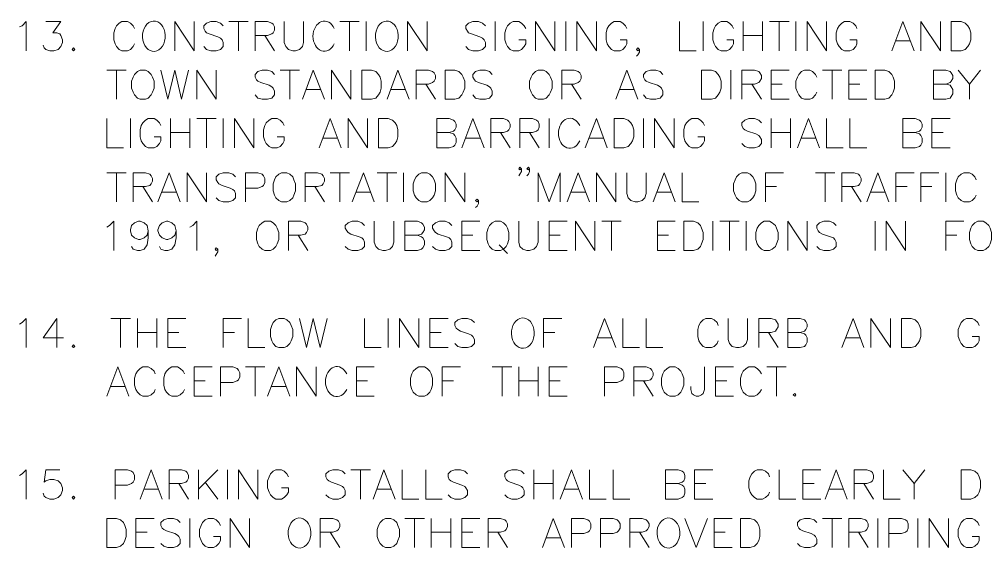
# Model space of a CAD drawing. Header units: millimetres. Extents: x -419 to 20046, y -14642 to 2638.
# Drawn here: x 27.998 to 30.655, y 8.804 to 10.26 of the extents above; entities that cross this region are included whole.
import ezdxf

# ---------------------------------------------------------------- set-up
doc = ezdxf.new("R2010")
doc.units = ezdxf.units.MM
doc.layers.add('PDF11_----TX03', color=7, linetype='Continuous')

msp = doc.modelspace()

# ---------------------------------------------------------------- linework, layer by layer
at = {"layer": 'PDF11_----TX03', "lineweight": 20}
for points in [[(27.9981, 10.2392), (28.0056, 10.2425), (28.0172, 10.2542), (28.0172, 10.1741)], [(28.0706, 10.2542), (28.1122, 10.2542), (28.0897, 10.2233), (28.1014, 10.2233), (28.1089, 10.22), (28.1122, 10.2158), (28.1164, 10.2041), (28.1164, 10.1966), (28.1122, 10.1858), (28.1047, 10.1775), (28.0931, 10.1741), (28.0822, 10.1741), (28.0706, 10.1775), (28.0664, 10.1816), (28.0631, 10.1891)], [(28.3148, 10.235), (28.3106, 10.2425), (28.3031, 10.25), (28.2956, 10.2542), (28.2798, 10.2542), (28.2723, 10.25), (28.2648, 10.2425), (28.2614, 10.235), (28.2573, 10.2233), (28.2573, 10.2041), (28.2614, 10.1933), (28.2648, 10.1858), (28.2723, 10.1775), (28.2798, 10.1741), (28.2956, 10.1741), (28.3031, 10.1775), (28.3106, 10.1858), (28.3148, 10.1933)], [(28.4248, 10.1741), (28.4248, 10.2542), (28.4781, 10.1741), (28.4781, 10.2542)], [(28.5581, 10.2425), (28.5506, 10.25), (28.5389, 10.2542), (28.5239, 10.2542), (28.5123, 10.25), (28.5048, 10.2425), (28.5048, 10.235), (28.5089, 10.2275), (28.5123, 10.2233), (28.5198, 10.22), (28.5431, 10.2125), (28.5506, 10.2083), (28.5548, 10.2041), (28.5581, 10.1966), (28.5581, 10.1858), (28.5506, 10.1775), (28.5389, 10.1741), (28.5239, 10.1741), (28.5123, 10.1775), (28.5048, 10.1858)], [(28.5731, 10.2542), (28.6265, 10.2542)], [(28.5998, 10.2542), (28.5998, 10.1741)], [(28.6456, 10.1741), (28.6456, 10.2542), (28.6798, 10.2542), (28.6915, 10.25), (28.6956, 10.2467), (28.699, 10.2392), (28.699, 10.2308), (28.6956, 10.2233), (28.6915, 10.22), (28.6798, 10.2158), (28.6456, 10.2158)], [(28.7256, 10.2542), (28.7256, 10.1966), (28.7298, 10.1858), (28.7373, 10.1775), (28.749, 10.1741), (28.7565, 10.1741), (28.7681, 10.1775), (28.7756, 10.1858), (28.779, 10.1966), (28.779, 10.2542)], [(28.8781, 10.2542), (28.9315, 10.2542)], [(28.9048, 10.2542), (28.9048, 10.1741)], [(28.9506, 10.2542), (28.9506, 10.1741)], [(29.0648, 10.1741), (29.0648, 10.2542), (29.1182, 10.1741), (29.1182, 10.2542)], [(29.2782, 10.2425), (29.2707, 10.25), (29.259, 10.2542), (29.244, 10.2542), (29.2323, 10.25), (29.2248, 10.2425), (29.2248, 10.235), (29.229, 10.2275), (29.2323, 10.2233), (29.2398, 10.22), (29.2632, 10.2125), (29.2707, 10.2083), (29.2748, 10.2041), (29.2782, 10.1966), (29.2782, 10.1858), (29.2707, 10.1775), (29.259, 10.1741), (29.244, 10.1741), (29.2323, 10.1775), (29.2248, 10.1858)], [(29.3048, 10.2542), (29.3048, 10.1741)], [(29.389, 10.235), (29.3849, 10.2425), (29.3774, 10.25), (29.3698, 10.2542), (29.3548, 10.2542), (29.3465, 10.25), (29.339, 10.2425), (29.3357, 10.235), (29.3315, 10.2233), (29.3315, 10.2041), (29.3357, 10.1933), (29.339, 10.1858), (29.3465, 10.1775), (29.3548, 10.1741), (29.3698, 10.1741), (29.3774, 10.1775), (29.3849, 10.1858), (29.389, 10.1933), (29.389, 10.2041), (29.3698, 10.2041)], [(29.4157, 10.1741), (29.4157, 10.2542), (29.469, 10.1741), (29.469, 10.2542)], [(29.499, 10.2542), (29.499, 10.1741)], [(29.5299, 10.1741), (29.5299, 10.2542), (29.5832, 10.1741), (29.5832, 10.2542)], [(29.6665, 10.235), (29.6632, 10.2425), (29.6557, 10.25), (29.6482, 10.2542), (29.6324, 10.2542), (29.6249, 10.25), (29.6174, 10.2425), (29.6132, 10.235), (29.6099, 10.2233), (29.6099, 10.2041), (29.6132, 10.1933), (29.6174, 10.1858), (29.6249, 10.1775), (29.6324, 10.1741), (29.6482, 10.1741), (29.6557, 10.1775), (29.6632, 10.1858), (29.6665, 10.1933), (29.6665, 10.2041), (29.6482, 10.2041)], [(29.8116, 10.2542), (29.8116, 10.1741), (29.8574, 10.1741)], [(29.8766, 10.2542), (29.8766, 10.1741)], [(29.9599, 10.235), (29.9566, 10.2425), (29.9491, 10.25), (29.9416, 10.2542), (29.9257, 10.2542), (29.9182, 10.25), (29.9107, 10.2425), (29.9066, 10.235), (29.9032, 10.2233), (29.9032, 10.2041), (29.9066, 10.1933), (29.9107, 10.1858), (29.9182, 10.1775), (29.9257, 10.1741), (29.9416, 10.1741), (29.9491, 10.1775), (29.9566, 10.1858), (29.9599, 10.1933), (29.9599, 10.2041), (29.9416, 10.2041)], [(29.9866, 10.2542), (29.9866, 10.1741)], [(30.0399, 10.2542), (30.0399, 10.1741)], [(30.0591, 10.2542), (30.1124, 10.2542)], [(30.0857, 10.2542), (30.0857, 10.1741)], [(30.1316, 10.2542), (30.1316, 10.1741)], [(30.1624, 10.1741), (30.1624, 10.2542), (30.2158, 10.1741), (30.2158, 10.2542)], [(30.2991, 10.235), (30.2958, 10.2425), (30.2883, 10.25), (30.2799, 10.2542), (30.2649, 10.2542), (30.2574, 10.25), (30.2499, 10.2425), (30.2458, 10.235), (30.2424, 10.2233), (30.2424, 10.2041), (30.2458, 10.1933), (30.2499, 10.1858), (30.2574, 10.1775), (30.2649, 10.1741), (30.2799, 10.1741), (30.2883, 10.1775), (30.2958, 10.1858), (30.2991, 10.1933), (30.2991, 10.2041), (30.2799, 10.2041)], [(30.3949, 10.1741), (30.4249, 10.2542), (30.4558, 10.1741)], [(30.4749, 10.1741), (30.4749, 10.2542), (30.5283, 10.1741), (30.5283, 10.2542)], [(28.6723, 10.2158), (28.699, 10.1741)], [(29.9866, 10.2158), (30.0399, 10.2158)], [(29.7015, 10.1775), (29.6974, 10.1741), (29.6932, 10.1775), (29.6974, 10.1816), (29.7015, 10.1775), (29.7015, 10.17), (29.6974, 10.1625), (29.6932, 10.1591)], [(30.4058, 10.2008), (30.4441, 10.2008)], [(28.2381, 10.1208), (28.2914, 10.1208)], [(28.2648, 10.1208), (28.2648, 10.0408)], [(28.3864, 10.1208), (28.4056, 10.0408), (28.4248, 10.1208), (28.4439, 10.0408), (28.4631, 10.1208)], [(28.4856, 10.0408), (28.4856, 10.1208), (28.5389, 10.0408), (28.5389, 10.1208)], [(28.699, 10.1091), (28.6915, 10.1166), (28.6798, 10.1208), (28.6648, 10.1208), (28.6531, 10.1166), (28.6456, 10.1091), (28.6456, 10.1016), (28.6498, 10.0941), (28.6531, 10.09), (28.6615, 10.0866), (28.684, 10.0791), (28.6915, 10.075), (28.6956, 10.0708), (28.699, 10.0633), (28.699, 10.0525), (28.6915, 10.0441), (28.6798, 10.0408), (28.6648, 10.0408), (28.6531, 10.0441), (28.6456, 10.0525)], [(28.7148, 10.1208), (28.7681, 10.1208)], [(28.7415, 10.1208), (28.7415, 10.0408)], [(28.7756, 10.0408), (28.8056, 10.1208), (28.8365, 10.0408)], [(28.8556, 10.0408), (28.8556, 10.1208), (28.909, 10.0408), (28.909, 10.1208)], [(29.0082, 10.0408), (29.0382, 10.1208), (29.069, 10.0408)], [(29.0882, 10.0408), (29.0882, 10.1208), (29.1223, 10.1208), (29.1332, 10.1166), (29.1373, 10.1133), (29.1415, 10.1058), (29.1415, 10.0975), (29.1373, 10.09), (29.1332, 10.0866), (29.1223, 10.0825), (29.0882, 10.0825)], [(29.2973, 10.1091), (29.2898, 10.1166), (29.2782, 10.1208), (29.2632, 10.1208), (29.2515, 10.1166), (29.244, 10.1091), (29.244, 10.1016), (29.2482, 10.0941), (29.2515, 10.09), (29.259, 10.0866), (29.2823, 10.0791), (29.2898, 10.075), (29.2932, 10.0708), (29.2973, 10.0633), (29.2973, 10.0525), (29.2898, 10.0441), (29.2782, 10.0408), (29.2632, 10.0408), (29.2515, 10.0441), (29.244, 10.0525)], [(29.4882, 10.0408), (29.4882, 10.1208), (29.5224, 10.1208), (29.5332, 10.1166), (29.5374, 10.1133), (29.5415, 10.1058), (29.5415, 10.0975), (29.5374, 10.09), (29.5332, 10.0866), (29.5224, 10.0825), (29.4882, 10.0825)], [(29.6365, 10.0408), (29.6665, 10.1208), (29.6974, 10.0408)], [(29.7657, 10.1091), (29.7582, 10.1166), (29.7465, 10.1208), (29.7315, 10.1208), (29.7199, 10.1166), (29.7124, 10.1091), (29.7124, 10.1016), (29.7165, 10.0941), (29.7199, 10.09), (29.7282, 10.0866), (29.7507, 10.0791), (29.7582, 10.075), (29.7624, 10.0708), (29.7657, 10.0633), (29.7657, 10.0525), (29.7582, 10.0441), (29.7465, 10.0408), (29.7315, 10.0408), (29.7199, 10.0441), (29.7124, 10.0525)], [(29.9524, 10.1208), (29.9524, 10.0408)], [(29.9832, 10.0408), (29.9832, 10.1208), (30.0174, 10.1208), (30.0291, 10.1166), (30.0324, 10.1133), (30.0366, 10.1058), (30.0366, 10.0975), (30.0324, 10.09), (30.0291, 10.0866), (30.0174, 10.0825), (29.9832, 10.0825)], [(30.1124, 10.0408), (30.0632, 10.0408), (30.0632, 10.1208), (30.1124, 10.1208)], [(30.1891, 10.1016), (30.1849, 10.1091), (30.1774, 10.1166), (30.1699, 10.1208), (30.1549, 10.1208), (30.1466, 10.1166), (30.1391, 10.1091), (30.1357, 10.1016), (30.1316, 10.09), (30.1316, 10.0708), (30.1357, 10.06), (30.1391, 10.0525), (30.1466, 10.0441), (30.1549, 10.0408), (30.1699, 10.0408), (30.1774, 10.0441), (30.1849, 10.0525), (30.1891, 10.06)], [(30.2041, 10.1208), (30.2574, 10.1208)], [(30.2308, 10.1208), (30.2308, 10.0408)], [(30.3258, 10.0408), (30.2766, 10.0408), (30.2766, 10.1208), (30.3258, 10.1208)], [(30.5433, 10.0825), (30.5549, 10.0791), (30.5583, 10.075), (30.5624, 10.0675), (30.5624, 10.0558), (30.5583, 10.0483), (30.5549, 10.0441), (30.5433, 10.0408), (30.5091, 10.0408), (30.5091, 10.1208), (30.5433, 10.1208), (30.5549, 10.1166), (30.5583, 10.1133), (30.5624, 10.1058), (30.5624, 10.0975), (30.5583, 10.09), (30.5549, 10.0866), (30.5433, 10.0825), (30.5091, 10.0825)], [(30.5774, 10.1208), (30.6083, 10.0825), (30.6083, 10.0408)], [(30.6383, 10.1208), (30.6083, 10.0825)], [(29.1148, 10.0825), (29.1415, 10.0408)], [(29.5149, 10.0825), (29.5415, 10.0408)], [(30.0099, 10.0825), (30.0366, 10.0408)], [(30.0632, 10.0825), (30.0932, 10.0825)], [(30.2766, 10.0825), (30.3066, 10.0825)], [(28.7865, 10.0675), (28.8248, 10.0675)], [(29.019, 10.0675), (29.0573, 10.0675)], [(29.6482, 10.0675), (29.6857, 10.0675)], [(28.2381, 9.9875), (28.2381, 9.9075), (28.2839, 9.9075)], [(28.3031, 9.9875), (28.3031, 9.9075)], [(28.3864, 9.9683), (28.3831, 9.9758), (28.3756, 9.9833), (28.3681, 9.9875), (28.3523, 9.9875), (28.3448, 9.9833), (28.3373, 9.9758), (28.3331, 9.9683), (28.3298, 9.9566), (28.3298, 9.9375), (28.3331, 9.9266), (28.3373, 9.9191), (28.3448, 9.9108), (28.3523, 9.9075), (28.3681, 9.9075), (28.3756, 9.9108), (28.3831, 9.9191), (28.3864, 9.9266), (28.3864, 9.9375), (28.3681, 9.9375)], [(28.4131, 9.9875), (28.4131, 9.9075)], [(28.4664, 9.9875), (28.4664, 9.9075)], [(28.4856, 9.9875), (28.5389, 9.9875)], [(28.5123, 9.9875), (28.5123, 9.9075)], [(28.5581, 9.9875), (28.5581, 9.9075)], [(28.589, 9.9075), (28.589, 9.9875), (28.6423, 9.9075), (28.6423, 9.9875)], [(28.7256, 9.9683), (28.7223, 9.9758), (28.7148, 9.9833), (28.7065, 9.9875), (28.6915, 9.9875), (28.684, 9.9833), (28.6765, 9.9758), (28.6723, 9.9683), (28.669, 9.9566), (28.669, 9.9375), (28.6723, 9.9266), (28.6765, 9.9191), (28.684, 9.9108), (28.6915, 9.9075), (28.7065, 9.9075), (28.7148, 9.9108), (28.7223, 9.9191), (28.7256, 9.9266), (28.7256, 9.9375), (28.7065, 9.9375)], [(28.8215, 9.9075), (28.8515, 9.9875), (28.8823, 9.9075)], [(28.9015, 9.9075), (28.9015, 9.9875), (28.9548, 9.9075), (28.9548, 9.9875)], [(29.179, 9.9491), (29.1907, 9.9458), (29.1948, 9.9416), (29.1982, 9.9341), (29.1982, 9.9225), (29.1948, 9.915), (29.1907, 9.9108), (29.179, 9.9075), (29.1448, 9.9075), (29.1448, 9.9875), (29.179, 9.9875), (29.1907, 9.9833), (29.1948, 9.98), (29.1982, 9.9725), (29.1982, 9.9641), (29.1948, 9.9566), (29.1907, 9.9533), (29.179, 9.9491), (29.1448, 9.9491)], [(29.2132, 9.9075), (29.244, 9.9875), (29.2748, 9.9075)], [(29.2932, 9.9075), (29.2932, 9.9875), (29.3282, 9.9875), (29.339, 9.9833), (29.3432, 9.98), (29.3465, 9.9725), (29.3465, 9.9641), (29.3432, 9.9566), (29.339, 9.9533), (29.3282, 9.9491), (29.2932, 9.9491)], [(29.3732, 9.9075), (29.3732, 9.9875), (29.4082, 9.9875), (29.419, 9.9833), (29.4232, 9.98), (29.4265, 9.9725), (29.4265, 9.9641), (29.4232, 9.9566), (29.419, 9.9533), (29.4082, 9.9491), (29.3732, 9.9491)], [(29.4532, 9.9875), (29.4532, 9.9075)], [(29.5524, 9.9075), (29.5832, 9.9875), (29.6132, 9.9075)], [(29.7124, 9.9875), (29.7124, 9.9075)], [(29.7432, 9.9075), (29.7432, 9.9875), (29.7966, 9.9075), (29.7966, 9.9875)], [(29.8799, 9.9683), (29.8766, 9.9758), (29.8691, 9.9833), (29.8616, 9.9875), (29.8457, 9.9875), (29.8382, 9.9833), (29.8307, 9.9758), (29.8266, 9.9683), (29.8232, 9.9566), (29.8232, 9.9375), (29.8266, 9.9266), (29.8307, 9.9191), (29.8382, 9.9108), (29.8457, 9.9075), (29.8616, 9.9075), (29.8691, 9.9108), (29.8766, 9.9191), (29.8799, 9.9266), (29.8799, 9.9375), (29.8616, 9.9375)], [(30.0366, 9.9758), (30.0291, 9.9833), (30.0174, 9.9875), (30.0024, 9.9875), (29.9907, 9.9833), (29.9832, 9.9758), (29.9832, 9.9683), (29.9866, 9.9608), (29.9907, 9.9566), (29.9982, 9.9533), (30.0216, 9.9458), (30.0291, 9.9416), (30.0324, 9.9375), (30.0366, 9.93), (30.0366, 9.9191), (30.0291, 9.9108), (30.0174, 9.9075), (30.0024, 9.9075), (29.9907, 9.9108), (29.9832, 9.9191)], [(30.0632, 9.9875), (30.0632, 9.9075)], [(30.1166, 9.9875), (30.1166, 9.9075)], [(30.1357, 9.9075), (30.1657, 9.9875), (30.1966, 9.9075)], [(30.2158, 9.9875), (30.2158, 9.9075), (30.2616, 9.9075)], [(30.2799, 9.9875), (30.2799, 9.9075), (30.3258, 9.9075)], [(30.4591, 9.9491), (30.4708, 9.9458), (30.4749, 9.9416), (30.4783, 9.9341), (30.4783, 9.9225), (30.4749, 9.915), (30.4708, 9.9108), (30.4591, 9.9075), (30.4249, 9.9075), (30.4249, 9.9875), (30.4591, 9.9875), (30.4708, 9.9833), (30.4749, 9.98), (30.4783, 9.9725), (30.4783, 9.9641), (30.4749, 9.9566), (30.4708, 9.9533), (30.4591, 9.9491), (30.4249, 9.9491)], [(30.5549, 9.9075), (30.5049, 9.9075), (30.5049, 9.9875), (30.5549, 9.9875)], [(28.4131, 9.9491), (28.4664, 9.9491)], [(29.3198, 9.9491), (29.3465, 9.9075)], [(29.3999, 9.9491), (29.4265, 9.9075)], [(30.0632, 9.9491), (30.1166, 9.9491)], [(30.5049, 9.9491), (30.5358, 9.9491)], [(28.8323, 9.9341), (28.8706, 9.9341)], [(29.2248, 9.9341), (29.2632, 9.9341)], [(29.564, 9.9341), (29.6024, 9.9341)], [(30.1466, 9.9341), (30.1849, 9.9341)], [(28.2381, 9.8391), (28.2914, 9.8391)], [(28.2648, 9.8391), (28.2648, 9.7591)], [(28.3106, 9.7591), (28.3106, 9.8391), (28.3448, 9.8391), (28.3564, 9.835), (28.3598, 9.8308), (28.3639, 9.8233), (28.3639, 9.8158), (28.3598, 9.8083), (28.3564, 9.8041), (28.3448, 9.8008), (28.3106, 9.8008)], [(28.3789, 9.7591), (28.4098, 9.8391), (28.4398, 9.7591)], [(28.4589, 9.7591), (28.4589, 9.8391), (28.5123, 9.7591), (28.5123, 9.8391)], [(28.5923, 9.8275), (28.5848, 9.835), (28.5731, 9.8391), (28.5581, 9.8391), (28.5465, 9.835), (28.5389, 9.8275), (28.5389, 9.82), (28.5431, 9.8125), (28.5465, 9.8083), (28.5548, 9.8041), (28.5773, 9.7966), (28.5848, 9.7933), (28.589, 9.7891), (28.5923, 9.7816), (28.5923, 9.7699), (28.5848, 9.7624), (28.5731, 9.7591), (28.5581, 9.7591), (28.5465, 9.7624), (28.5389, 9.7699)], [(28.619, 9.7591), (28.619, 9.8391), (28.6531, 9.8391), (28.6648, 9.835), (28.669, 9.8308), (28.6723, 9.8233), (28.6723, 9.8125), (28.669, 9.8041), (28.6648, 9.8008), (28.6531, 9.7966), (28.619, 9.7966)], [(28.7831, 9.7591), (28.7831, 9.8391), (28.8173, 9.8391), (28.829, 9.835), (28.8323, 9.8308), (28.8365, 9.8233), (28.8365, 9.8158), (28.8323, 9.8083), (28.829, 9.8041), (28.8173, 9.8008), (28.7831, 9.8008)], [(28.8515, 9.8391), (28.9048, 9.8391)], [(28.8781, 9.8391), (28.8781, 9.7591)], [(28.9123, 9.7591), (28.9431, 9.8391), (28.9732, 9.7591)], [(28.9815, 9.8391), (29.0348, 9.8391)], [(29.0082, 9.8391), (29.0082, 9.7591)], [(29.0532, 9.8391), (29.0532, 9.7591)], [(29.1682, 9.7591), (29.1682, 9.8391), (29.2215, 9.7591), (29.2215, 9.8391)], [(29.3774, 9.85), (29.3732, 9.8466), (29.3698, 9.85), (29.3732, 9.8541), (29.3774, 9.85), (29.3774, 9.8425), (29.3732, 9.835), (29.3698, 9.8308)], [(29.3999, 9.85), (29.3965, 9.8466), (29.3924, 9.85), (29.3965, 9.8541), (29.3999, 9.85), (29.3999, 9.8425), (29.3965, 9.835), (29.3924, 9.8308)], [(29.4232, 9.7591), (29.4232, 9.8391), (29.4532, 9.7591), (29.484, 9.8391), (29.484, 9.7591)], [(29.5032, 9.7591), (29.5332, 9.8391), (29.564, 9.7591)], [(29.5832, 9.7591), (29.5832, 9.8391), (29.6365, 9.7591), (29.6365, 9.8391)], [(29.6665, 9.8391), (29.6665, 9.7816), (29.6707, 9.7699), (29.6782, 9.7624), (29.6899, 9.7591), (29.6974, 9.7591), (29.709, 9.7624), (29.7165, 9.7699), (29.7199, 9.7816), (29.7199, 9.8391)], [(29.739, 9.7591), (29.7699, 9.8391), (29.7999, 9.7591)], [(29.8191, 9.8391), (29.8191, 9.7591), (29.8649, 9.7591)], [(30.0482, 9.7591), (30.0482, 9.8391), (30.0974, 9.8391)], [(30.1849, 9.8391), (30.2383, 9.8391)], [(30.2116, 9.8391), (30.2116, 9.7591)], [(30.2574, 9.7591), (30.2574, 9.8391), (30.2916, 9.8391), (30.3033, 9.835), (30.3066, 9.8308), (30.3108, 9.8233), (30.3108, 9.8158), (30.3066, 9.8083), (30.3033, 9.8041), (30.2916, 9.8008), (30.2574, 9.8008)], [(30.3258, 9.7591), (30.3566, 9.8391), (30.3866, 9.7591)], [(30.4058, 9.7591), (30.4058, 9.8391), (30.4558, 9.8391)], [(30.4749, 9.7591), (30.4749, 9.8391), (30.5241, 9.8391)], [(30.5433, 9.8391), (30.5433, 9.7591)], [(30.6266, 9.82), (30.6233, 9.8275), (30.6158, 9.835), (30.6083, 9.8391), (30.5924, 9.8391), (30.5849, 9.835), (30.5774, 9.8275), (30.5733, 9.82), (30.5699, 9.8083), (30.5699, 9.7891), (30.5733, 9.7774), (30.5774, 9.7699), (30.5849, 9.7624), (30.5924, 9.7591), (30.6083, 9.7591), (30.6158, 9.7624), (30.6233, 9.7699), (30.6266, 9.7774)], [(28.3373, 9.8008), (28.3639, 9.7591)], [(28.3906, 9.7858), (28.4289, 9.7858)], [(28.8098, 9.8008), (28.8365, 9.7591)], [(28.924, 9.7858), (28.9623, 9.7858)], [(29.5149, 9.7858), (29.5524, 9.7858)], [(29.7507, 9.7858), (29.789, 9.7858)], [(30.0482, 9.8008), (30.0782, 9.8008)], [(30.2841, 9.8008), (30.3108, 9.7591)], [(30.3374, 9.7858), (30.3758, 9.7858)], [(30.4058, 9.8008), (30.4366, 9.8008)], [(30.4749, 9.8008), (30.5049, 9.8008)], [(29.259, 9.7624), (29.2557, 9.7591), (29.2515, 9.7624), (29.2557, 9.7666), (29.259, 9.7624), (29.259, 9.7549), (29.2557, 9.7474), (29.2515, 9.7433)], [(28.2381, 9.6899), (28.2456, 9.6941), (28.2573, 9.7058), (28.2573, 9.6258)], [(28.3523, 9.6791), (28.3489, 9.6674), (28.3414, 9.6599), (28.3298, 9.6558), (28.3256, 9.6558), (28.3148, 9.6599), (28.3064, 9.6674), (28.3031, 9.6791), (28.3031, 9.6824), (28.3064, 9.6941), (28.3148, 9.7016), (28.3256, 9.7058), (28.3298, 9.7058), (28.3414, 9.7016), (28.3489, 9.6941), (28.3523, 9.6791), (28.3523, 9.6599), (28.3489, 9.6408), (28.3414, 9.6291), (28.3298, 9.6258), (28.3223, 9.6258), (28.3106, 9.6291), (28.3064, 9.6366)], [(28.4289, 9.6791), (28.4248, 9.6674), (28.4173, 9.6599), (28.4056, 9.6558), (28.4023, 9.6558), (28.3906, 9.6599), (28.3831, 9.6674), (28.3789, 9.6791), (28.3789, 9.6824), (28.3831, 9.6941), (28.3906, 9.7016), (28.4023, 9.7058), (28.4056, 9.7058), (28.4173, 9.7016), (28.4248, 9.6941), (28.4289, 9.6791), (28.4289, 9.6599), (28.4248, 9.6408), (28.4173, 9.6291), (28.4056, 9.6258), (28.3981, 9.6258), (28.3864, 9.6291), (28.3831, 9.6366)], [(28.4664, 9.6899), (28.4748, 9.6941), (28.4856, 9.7058), (28.4856, 9.6258)], [(28.7373, 9.6258), (28.7373, 9.7058), (28.7715, 9.7058), (28.7831, 9.7016), (28.7865, 9.6974), (28.7906, 9.6899), (28.7906, 9.6824), (28.7865, 9.6749), (28.7831, 9.6708), (28.7715, 9.6674), (28.7373, 9.6674)], [(28.9465, 9.6941), (28.939, 9.7016), (28.9281, 9.7058), (28.9123, 9.7058), (28.9015, 9.7016), (28.8931, 9.6941), (28.8931, 9.6866), (28.8973, 9.6791), (28.9015, 9.6749), (28.909, 9.6708), (28.9315, 9.6633), (28.939, 9.6599), (28.9431, 9.6558), (28.9465, 9.6483), (28.9465, 9.6366), (28.939, 9.6291), (28.9281, 9.6258), (28.9123, 9.6258), (28.9015, 9.6291), (28.8931, 9.6366)], [(28.9732, 9.7058), (28.9732, 9.6483), (28.9773, 9.6366), (28.9848, 9.6291), (28.9965, 9.6258), (29.004, 9.6258), (29.0157, 9.6291), (29.0232, 9.6366), (29.0265, 9.6483), (29.0265, 9.7058)], [(29.0915, 9.6674), (29.1032, 9.6633), (29.1065, 9.6599), (29.1107, 9.6524), (29.1107, 9.6408), (29.1065, 9.6333), (29.1032, 9.6291), (29.0915, 9.6258), (29.0573, 9.6258), (29.0573, 9.7058), (29.0915, 9.7058), (29.1032, 9.7016), (29.1065, 9.6974), (29.1107, 9.6899), (29.1107, 9.6824), (29.1065, 9.6749), (29.1032, 9.6708), (29.0915, 9.6674), (29.0573, 9.6674)], [(29.1865, 9.6941), (29.179, 9.7016), (29.1682, 9.7058), (29.1523, 9.7058), (29.1415, 9.7016), (29.1332, 9.6941), (29.1332, 9.6866), (29.1373, 9.6791), (29.1415, 9.6749), (29.149, 9.6708), (29.1715, 9.6633), (29.179, 9.6599), (29.1832, 9.6558), (29.1865, 9.6483), (29.1865, 9.6366), (29.179, 9.6291), (29.1682, 9.6258), (29.1523, 9.6258), (29.1415, 9.6291), (29.1332, 9.6366)], [(29.2632, 9.6258), (29.2132, 9.6258), (29.2132, 9.7058), (29.2632, 9.7058)], [(29.3698, 9.7058), (29.3698, 9.6483), (29.3732, 9.6366), (29.3815, 9.6291), (29.3924, 9.6258), (29.3999, 9.6258), (29.4115, 9.6291), (29.419, 9.6366), (29.4232, 9.6483), (29.4232, 9.7058)], [(29.5032, 9.6258), (29.4532, 9.6258), (29.4532, 9.7058), (29.5032, 9.7058)], [(29.5257, 9.6258), (29.5257, 9.7058), (29.579, 9.6258), (29.579, 9.7058)], [(29.5982, 9.7058), (29.6515, 9.7058)], [(29.6249, 9.7058), (29.6249, 9.6258)], [(29.7999, 9.6258), (29.7507, 9.6258), (29.7507, 9.7058), (29.7999, 9.7058)], [(29.9032, 9.7058), (29.9032, 9.6258)], [(29.9224, 9.7058), (29.9757, 9.7058)], [(29.9491, 9.7058), (29.9491, 9.6258)], [(29.9949, 9.7058), (29.9949, 9.6258)], [(30.1091, 9.6258), (30.1091, 9.7058), (30.1624, 9.6258), (30.1624, 9.7058)], [(30.2424, 9.6941), (30.2349, 9.7016), (30.2233, 9.7058), (30.2082, 9.7058), (30.1966, 9.7016), (30.1891, 9.6941), (30.1891, 9.6866), (30.1924, 9.6791), (30.1966, 9.6749), (30.2041, 9.6708), (30.2266, 9.6633), (30.2349, 9.6599), (30.2383, 9.6558), (30.2424, 9.6483), (30.2424, 9.6366), (30.2349, 9.6291), (30.2233, 9.6258), (30.2082, 9.6258), (30.1966, 9.6291), (30.1891, 9.6366)], [(30.3491, 9.7058), (30.3491, 9.6258)], [(30.3791, 9.6258), (30.3791, 9.7058), (30.4324, 9.6258), (30.4324, 9.7058)], [(30.5433, 9.6258), (30.5433, 9.7058), (30.5924, 9.7058)], [(28.764, 9.6674), (28.7906, 9.6258)], [(29.2132, 9.6674), (29.244, 9.6674)], [(29.4532, 9.6674), (29.484, 9.6674)], [(29.7507, 9.6674), (29.7815, 9.6674)], [(30.5433, 9.6674), (30.5733, 9.6674)], [(28.5431, 9.6291), (28.5389, 9.6258), (28.5356, 9.6291), (28.5389, 9.6333), (28.5431, 9.6291), (28.5431, 9.6216), (28.5389, 9.6141), (28.5356, 9.6099)], [(29.3165, 9.6408), (29.339, 9.6174)], [(27.9981, 9.4233), (28.0056, 9.4274), (28.0172, 9.4391), (28.0172, 9.3591)], [(28.1014, 9.3591), (28.1014, 9.4391), (28.0631, 9.3858), (28.1197, 9.3858)], [(28.2498, 9.4391), (28.3031, 9.4391)], [(28.2764, 9.4391), (28.2764, 9.3591)], [(28.3223, 9.4391), (28.3223, 9.3591)], [(28.3756, 9.4391), (28.3756, 9.3591)], [(28.4556, 9.3591), (28.4056, 9.3591), (28.4056, 9.4391), (28.4556, 9.4391)], [(28.5581, 9.3591), (28.5581, 9.4391), (28.6081, 9.4391)], [(28.6265, 9.4391), (28.6265, 9.3591), (28.6723, 9.3591)], [(28.7681, 9.4391), (28.7865, 9.3591), (28.8056, 9.4391), (28.8248, 9.3591), (28.844, 9.4391)], [(28.9465, 9.4391), (28.9465, 9.3591), (28.9923, 9.3591)], [(29.0115, 9.4391), (29.0115, 9.3591)], [(29.0423, 9.3591), (29.0423, 9.4391), (29.0957, 9.3591), (29.0957, 9.4391)], [(29.1757, 9.3591), (29.1257, 9.3591), (29.1257, 9.4391), (29.1757, 9.4391)], [(29.2482, 9.4274), (29.2398, 9.4349), (29.229, 9.4391), (29.2132, 9.4391), (29.2023, 9.4349), (29.1948, 9.4274), (29.1948, 9.4199), (29.1982, 9.4124), (29.2023, 9.4083), (29.2098, 9.4041), (29.2323, 9.3966), (29.2398, 9.3933), (29.244, 9.3891), (29.2482, 9.3816), (29.2482, 9.3699), (29.2398, 9.3624), (29.229, 9.3591), (29.2132, 9.3591), (29.2023, 9.3624), (29.1948, 9.3699)], [(29.4382, 9.3591), (29.4382, 9.4391), (29.4882, 9.4391)], [(29.5757, 9.3591), (29.6057, 9.4391), (29.6365, 9.3591)], [(29.6557, 9.4391), (29.6557, 9.3591), (29.7015, 9.3591)], [(29.7199, 9.4391), (29.7199, 9.3591), (29.7657, 9.3591)], [(29.9182, 9.4199), (29.9149, 9.4274), (29.9066, 9.4349), (29.8991, 9.4391), (29.8841, 9.4391), (29.8766, 9.4349), (29.8691, 9.4274), (29.8649, 9.4199), (29.8616, 9.4083), (29.8616, 9.3891), (29.8649, 9.3774), (29.8691, 9.3699), (29.8766, 9.3624), (29.8841, 9.3591), (29.8991, 9.3591), (29.9066, 9.3624), (29.9149, 9.3699), (29.9182, 9.3774)], [(29.9449, 9.4391), (29.9449, 9.3816), (29.9491, 9.3699), (29.9566, 9.3624), (29.9682, 9.3591), (29.9757, 9.3591), (29.9866, 9.3624), (29.9949, 9.3699), (29.9982, 9.3816), (29.9982, 9.4391)], [(30.0291, 9.3591), (30.0291, 9.4391), (30.0632, 9.4391), (30.0749, 9.4349), (30.0782, 9.4308), (30.0824, 9.4233), (30.0824, 9.4158), (30.0782, 9.4083), (30.0749, 9.4041), (30.0632, 9.4008), (30.0291, 9.4008)], [(30.1432, 9.4008), (30.1549, 9.3966), (30.1582, 9.3933), (30.1624, 9.3858), (30.1624, 9.3741), (30.1582, 9.3666), (30.1549, 9.3624), (30.1432, 9.3591), (30.1091, 9.3591), (30.1091, 9.4391), (30.1432, 9.4391), (30.1549, 9.4349), (30.1582, 9.4308), (30.1624, 9.4233), (30.1624, 9.4158), (30.1582, 9.4083), (30.1549, 9.4041), (30.1432, 9.4008), (30.1091, 9.4008)], [(30.2574, 9.3591), (30.2883, 9.4391), (30.3183, 9.3591)], [(30.3374, 9.3591), (30.3374, 9.4391), (30.3908, 9.3591), (30.3908, 9.4391)], [(30.635, 9.4199), (30.6308, 9.4274), (30.6233, 9.4349), (30.6158, 9.4391), (30.5999, 9.4391), (30.5924, 9.4349), (30.5849, 9.4274), (30.5816, 9.4199), (30.5774, 9.4083), (30.5774, 9.3891), (30.5816, 9.3774), (30.5849, 9.3699), (30.5924, 9.3624), (30.5999, 9.3591), (30.6158, 9.3591), (30.6233, 9.3624), (30.6308, 9.3699), (30.635, 9.3774), (30.635, 9.3891), (30.6158, 9.3891)], [(28.3223, 9.4008), (28.3756, 9.4008)], [(28.4056, 9.4008), (28.4364, 9.4008)], [(28.5581, 9.4008), (28.589, 9.4008)], [(29.1257, 9.4008), (29.1565, 9.4008)], [(29.4382, 9.4008), (29.469, 9.4008)], [(29.5865, 9.3858), (29.6249, 9.3858)], [(30.0557, 9.4008), (30.0824, 9.3591)], [(30.2691, 9.3858), (30.3066, 9.3858)], [(28.2381, 9.2257), (28.2689, 9.3057), (28.2989, 9.2257)], [(28.3714, 9.2866), (28.3681, 9.2941), (28.3598, 9.3016), (28.3523, 9.3057), (28.3373, 9.3057), (28.3298, 9.3016), (28.3223, 9.2941), (28.3181, 9.2866), (28.3148, 9.2749), (28.3148, 9.2557), (28.3181, 9.2441), (28.3223, 9.2366), (28.3298, 9.2291), (28.3373, 9.2257), (28.3523, 9.2257), (28.3598, 9.2291), (28.3681, 9.2366), (28.3714, 9.2441)], [(28.4514, 9.2866), (28.4481, 9.2941), (28.4398, 9.3016), (28.4323, 9.3057), (28.4173, 9.3057), (28.4098, 9.3016), (28.4023, 9.2941), (28.3981, 9.2866), (28.3948, 9.2749), (28.3948, 9.2557), (28.3981, 9.2441), (28.4023, 9.2366), (28.4098, 9.2291), (28.4173, 9.2257), (28.4323, 9.2257), (28.4398, 9.2291), (28.4481, 9.2366), (28.4514, 9.2441)], [(28.5281, 9.2257), (28.4781, 9.2257), (28.4781, 9.3057), (28.5281, 9.3057)], [(28.5506, 9.2257), (28.5506, 9.3057), (28.5848, 9.3057), (28.5965, 9.3016), (28.5998, 9.2974), (28.604, 9.2899), (28.604, 9.2791), (28.5998, 9.2707), (28.5965, 9.2674), (28.5848, 9.2632), (28.5506, 9.2632)], [(28.619, 9.3057), (28.6723, 9.3057)], [(28.6456, 9.3057), (28.6456, 9.2257)], [(28.6798, 9.2257), (28.7106, 9.3057), (28.7415, 9.2257)], [(28.7598, 9.2257), (28.7598, 9.3057), (28.8131, 9.2257), (28.8131, 9.3057)], [(28.9732, 9.2257), (28.924, 9.2257), (28.924, 9.3057), (28.9732, 9.3057)], [(29.1598, 9.2257), (29.1598, 9.3057), (29.2098, 9.3057)], [(29.2973, 9.3057), (29.3507, 9.3057)], [(29.324, 9.3057), (29.324, 9.2257)], [(29.3698, 9.3057), (29.3698, 9.2257)], [(29.4232, 9.3057), (29.4232, 9.2257)], [(29.5032, 9.2257), (29.4532, 9.2257), (29.4532, 9.3057), (29.5032, 9.3057)], [(29.6057, 9.2257), (29.6057, 9.3057), (29.6399, 9.3057), (29.6515, 9.3016), (29.6557, 9.2974), (29.659, 9.2899), (29.659, 9.2791), (29.6557, 9.2707), (29.6515, 9.2674), (29.6399, 9.2632), (29.6057, 9.2632)], [(29.6857, 9.2257), (29.6857, 9.3057), (29.7199, 9.3057), (29.7315, 9.3016), (29.7357, 9.2974), (29.739, 9.2899), (29.739, 9.2824), (29.7357, 9.2749), (29.7315, 9.2707), (29.7199, 9.2674), (29.6857, 9.2674)], [(29.8799, 9.3057), (29.8799, 9.2441), (29.8766, 9.2332), (29.8724, 9.2291), (29.8649, 9.2257), (29.8574, 9.2257), (29.8499, 9.2291), (29.8457, 9.2332), (29.8424, 9.2441), (29.8424, 9.2524)], [(29.9599, 9.2257), (29.9107, 9.2257), (29.9107, 9.3057), (29.9599, 9.3057)], [(30.0366, 9.2866), (30.0324, 9.2941), (30.0249, 9.3016), (30.0174, 9.3057), (30.0024, 9.3057), (29.9949, 9.3016), (29.9866, 9.2941), (29.9832, 9.2866), (29.9791, 9.2749), (29.9791, 9.2557), (29.9832, 9.2441), (29.9866, 9.2366), (29.9949, 9.2291), (30.0024, 9.2257), (30.0174, 9.2257), (30.0249, 9.2291), (30.0324, 9.2366), (30.0366, 9.2441)], [(30.0516, 9.3057), (30.1049, 9.3057)], [(30.0782, 9.3057), (30.0782, 9.2257)], [(28.2498, 9.2524), (28.2881, 9.2524)], [(28.4781, 9.2674), (28.5089, 9.2674)], [(28.6915, 9.2524), (28.7298, 9.2524)], [(28.924, 9.2674), (28.9548, 9.2674)], [(29.1598, 9.2674), (29.1907, 9.2674)], [(29.3698, 9.2674), (29.4232, 9.2674)], [(29.4532, 9.2674), (29.484, 9.2674)], [(29.7124, 9.2674), (29.739, 9.2257)], [(29.9107, 9.2674), (29.9416, 9.2674)], [(27.9981, 9.0082), (28.0056, 9.0124), (28.0172, 9.0232), (28.0172, 8.9432)], [(28.1089, 9.0232), (28.0706, 9.0232), (28.0664, 8.9891), (28.0706, 8.9932), (28.0822, 8.9966), (28.0931, 8.9966), (28.1047, 8.9932), (28.1122, 8.9857), (28.1164, 8.9741), (28.1164, 8.9666), (28.1122, 8.9549), (28.1047, 8.9474), (28.0931, 8.9432), (28.0822, 8.9432), (28.0706, 8.9474), (28.0664, 8.9507), (28.0631, 8.9591)], [(28.2614, 8.9432), (28.2614, 9.0232), (28.2956, 9.0232), (28.3064, 9.0199), (28.3106, 9.0157), (28.3148, 9.0082), (28.3148, 8.9966), (28.3106, 8.9891), (28.3064, 8.9857), (28.2956, 8.9816), (28.2614, 8.9816)], [(28.3298, 8.9432), (28.3598, 9.0232), (28.3906, 8.9432)], [(28.4098, 8.9432), (28.4098, 9.0232), (28.4439, 9.0232), (28.4556, 9.0199), (28.4589, 9.0157), (28.4631, 9.0082), (28.4631, 9.0007), (28.4589, 8.9932), (28.4556, 8.9891), (28.4439, 8.9857), (28.4098, 8.9857)], [(28.4898, 9.0232), (28.4898, 8.9432)], [(28.5431, 9.0232), (28.4898, 8.9699)], [(28.5698, 9.0232), (28.5698, 8.9432)], [(28.5998, 8.9432), (28.5998, 9.0232), (28.6531, 8.9432), (28.6531, 9.0232)], [(28.7373, 9.0041), (28.7331, 9.0124), (28.7256, 9.0199), (28.7181, 9.0232), (28.7031, 9.0232), (28.6956, 9.0199), (28.6881, 9.0124), (28.684, 9.0041), (28.6798, 8.9932), (28.6798, 8.9741), (28.684, 8.9624), (28.6881, 8.9549), (28.6956, 8.9474), (28.7031, 8.9432), (28.7181, 8.9432), (28.7256, 8.9474), (28.7331, 8.9549), (28.7373, 8.9624), (28.7373, 8.9741), (28.7181, 8.9741)], [(28.8931, 9.0124), (28.8856, 9.0199), (28.8748, 9.0232), (28.859, 9.0232), (28.8481, 9.0199), (28.8398, 9.0124), (28.8398, 9.0041), (28.844, 8.9966), (28.8481, 8.9932), (28.8556, 8.9891), (28.8781, 8.9816), (28.8856, 8.9774), (28.8898, 8.9741), (28.8931, 8.9666), (28.8931, 8.9549), (28.8856, 8.9474), (28.8748, 8.9432), (28.859, 8.9432), (28.8481, 8.9474), (28.8398, 8.9549)], [(28.909, 9.0232), (28.9623, 9.0232)], [(28.9356, 9.0232), (28.9356, 8.9432)], [(28.9698, 8.9432), (28.9998, 9.0232), (29.0307, 8.9432)], [(29.0498, 9.0232), (29.0498, 8.9432), (29.0957, 8.9432)], [(29.1148, 9.0232), (29.1148, 8.9432), (29.1598, 8.9432)], [(29.229, 9.0124), (29.2215, 9.0199), (29.2098, 9.0232), (29.1948, 9.0232), (29.1832, 9.0199), (29.1757, 9.0124), (29.1757, 9.0041), (29.179, 8.9966), (29.1832, 8.9932), (29.1907, 8.9891), (29.2132, 8.9816), (29.2215, 8.9774), (29.2248, 8.9741), (29.229, 8.9666), (29.229, 8.9549), (29.2215, 8.9474), (29.2098, 8.9432), (29.1948, 8.9432), (29.1832, 8.9474), (29.1757, 8.9549)], [(29.3849, 9.0124), (29.3774, 9.0199), (29.3657, 9.0232), (29.3507, 9.0232), (29.339, 9.0199), (29.3315, 9.0124), (29.3315, 9.0041), (29.3357, 8.9966), (29.339, 8.9932), (29.3465, 8.9891), (29.3698, 8.9816), (29.3774, 8.9774), (29.3815, 8.9741), (29.3849, 8.9666), (29.3849, 8.9549), (29.3774, 8.9474), (29.3657, 8.9432), (29.3507, 8.9432), (29.339, 8.9474), (29.3315, 8.9549)], [(29.4115, 9.0232), (29.4115, 8.9432)], [(29.4649, 9.0232), (29.4649, 8.9432)], [(29.484, 8.9432), (29.5149, 9.0232), (29.5449, 8.9432)], [(29.564, 9.0232), (29.564, 8.9432), (29.6099, 8.9432)], [(29.629, 9.0232), (29.629, 8.9432), (29.6749, 8.9432)], [(29.8082, 8.9857), (29.8191, 8.9816), (29.8232, 8.9774), (29.8266, 8.9699), (29.8266, 8.9591), (29.8232, 8.9507), (29.8191, 8.9474), (29.8082, 8.9432), (29.7732, 8.9432), (29.7732, 9.0232), (29.8082, 9.0232), (29.8191, 9.0199), (29.8232, 9.0157), (29.8266, 9.0082), (29.8266, 9.0007), (29.8232, 8.9932), (29.8191, 8.9891), (29.8082, 8.9857), (29.7732, 8.9857)], [(29.9032, 8.9432), (29.8532, 8.9432), (29.8532, 9.0232), (29.9032, 9.0232)], [(30.0591, 9.0041), (30.0557, 9.0124), (30.0482, 9.0199), (30.0399, 9.0232), (30.0249, 9.0232), (30.0174, 9.0199), (30.0099, 9.0124), (30.0057, 9.0041), (30.0024, 8.9932), (30.0024, 8.9741), (30.0057, 8.9624), (30.0099, 8.9549), (30.0174, 8.9474), (30.0249, 8.9432), (30.0399, 8.9432), (30.0482, 8.9474), (30.0557, 8.9549), (30.0591, 8.9624)], [(30.0857, 9.0232), (30.0857, 8.9432), (30.1316, 8.9432)], [(30.1999, 8.9432), (30.1507, 8.9432), (30.1507, 9.0232), (30.1999, 9.0232)], [(30.2116, 8.9432), (30.2424, 9.0232), (30.2724, 8.9432)], [(30.2916, 8.9432), (30.2916, 9.0232), (30.3258, 9.0232), (30.3374, 9.0199), (30.3416, 9.0157), (30.3449, 9.0082), (30.3449, 9.0007), (30.3416, 8.9932), (30.3374, 8.9891), (30.3258, 8.9857), (30.2916, 8.9857)], [(30.3716, 9.0232), (30.3716, 8.9432), (30.4174, 8.9432)], [(30.4249, 9.0232), (30.4558, 8.9857), (30.4558, 8.9432)], [(30.4858, 9.0232), (30.4558, 8.9857)], [(28.4364, 8.9857), (28.4631, 8.9432)], [(28.5089, 8.9891), (28.5431, 8.9432)], [(29.4115, 8.9857), (29.4649, 8.9857)], [(29.8532, 8.9857), (29.8841, 8.9857)], [(30.1507, 8.9857), (30.1816, 8.9857)], [(30.3183, 8.9857), (30.3449, 8.9432)], [(28.3414, 8.9699), (28.3789, 8.9699)], [(28.9815, 8.9699), (29.019, 8.9699)], [(29.4957, 8.9699), (29.5332, 8.9699)], [(30.2233, 8.9699), (30.2616, 8.9699)], [(28.3681, 8.8099), (28.3181, 8.8099), (28.3181, 8.8899), (28.3681, 8.8899)], [(28.4398, 8.879), (28.4323, 8.8865), (28.4214, 8.8899), (28.4056, 8.8899), (28.3948, 8.8865), (28.3864, 8.879), (28.3864, 8.8707), (28.3906, 8.8632), (28.3948, 8.8599), (28.4023, 8.8557), (28.4248, 8.8482), (28.4323, 8.844), (28.4364, 8.8407), (28.4398, 8.8332), (28.4398, 8.8215), (28.4323, 8.814), (28.4214, 8.8099), (28.4056, 8.8099), (28.3948, 8.814), (28.3864, 8.8215)], [(28.4664, 8.8899), (28.4664, 8.8099)], [(28.5506, 8.8707), (28.5465, 8.879), (28.5389, 8.8865), (28.5314, 8.8899), (28.5164, 8.8899), (28.5089, 8.8865), (28.5014, 8.879), (28.4973, 8.8707), (28.4931, 8.8599), (28.4931, 8.8407), (28.4973, 8.829), (28.5014, 8.8215), (28.5089, 8.814), (28.5164, 8.8099), (28.5314, 8.8099), (28.5389, 8.814), (28.5465, 8.8215), (28.5506, 8.829), (28.5506, 8.8407), (28.5314, 8.8407)], [(28.5773, 8.8099), (28.5773, 8.8899), (28.6306, 8.8099), (28.6306, 8.8899)], [(28.8248, 8.8099), (28.8248, 8.8899), (28.859, 8.8899), (28.8706, 8.8865), (28.8748, 8.8824), (28.8781, 8.8749), (28.8781, 8.8674), (28.8748, 8.8599), (28.8706, 8.8557), (28.859, 8.8524), (28.8248, 8.8524)], [(29.0573, 8.8899), (29.1107, 8.8899)], [(29.084, 8.8899), (29.084, 8.8099)], [(29.1298, 8.8899), (29.1298, 8.8099)], [(29.1832, 8.8899), (29.1832, 8.8099)], [(29.2632, 8.8099), (29.2132, 8.8099), (29.2132, 8.8899), (29.2632, 8.8899)], [(29.2857, 8.8099), (29.2857, 8.8899), (29.3198, 8.8899), (29.3315, 8.8865), (29.3357, 8.8824), (29.339, 8.8749), (29.339, 8.8674), (29.3357, 8.8599), (29.3315, 8.8557), (29.3198, 8.8524), (29.2857, 8.8524)], [(29.4349, 8.8099), (29.4649, 8.8899), (29.4957, 8.8099)], [(29.5149, 8.8099), (29.5149, 8.8899), (29.549, 8.8899), (29.5599, 8.8865), (29.564, 8.8824), (29.5682, 8.8749), (29.5682, 8.8632), (29.564, 8.8557), (29.5599, 8.8524), (29.549, 8.8482), (29.5149, 8.8482)], [(29.5949, 8.8099), (29.5949, 8.8899), (29.629, 8.8899), (29.6399, 8.8865), (29.644, 8.8824), (29.6482, 8.8749), (29.6482, 8.8632), (29.644, 8.8557), (29.6399, 8.8524), (29.629, 8.8482), (29.5949, 8.8482)], [(29.6749, 8.8099), (29.6749, 8.8899), (29.709, 8.8899), (29.7199, 8.8865), (29.724, 8.8824), (29.7282, 8.8749), (29.7282, 8.8674), (29.724, 8.8599), (29.7199, 8.8557), (29.709, 8.8524), (29.6749, 8.8524)], [(29.8266, 8.8899), (29.8574, 8.8099), (29.8882, 8.8899)], [(29.9566, 8.8099), (29.9066, 8.8099), (29.9066, 8.8899), (29.9566, 8.8899)], [(30.1891, 8.879), (30.1816, 8.8865), (30.1699, 8.8899), (30.1549, 8.8899), (30.1432, 8.8865), (30.1357, 8.879), (30.1357, 8.8707), (30.1391, 8.8632), (30.1432, 8.8599), (30.1507, 8.8557), (30.1732, 8.8482), (30.1816, 8.844), (30.1849, 8.8407), (30.1891, 8.8332), (30.1891, 8.8215), (30.1816, 8.814), (30.1699, 8.8099), (30.1549, 8.8099), (30.1432, 8.814), (30.1357, 8.8215)], [(30.2041, 8.8899), (30.2574, 8.8899)], [(30.2308, 8.8899), (30.2308, 8.8099)], [(30.2766, 8.8099), (30.2766, 8.8899), (30.3108, 8.8899), (30.3224, 8.8865), (30.3258, 8.8824), (30.3299, 8.8749), (30.3299, 8.8674), (30.3258, 8.8599), (30.3224, 8.8557), (30.3108, 8.8524), (30.2766, 8.8524)], [(30.3566, 8.8899), (30.3566, 8.8099)], [(30.3866, 8.8099), (30.3866, 8.8899), (30.4216, 8.8899), (30.4324, 8.8865), (30.4366, 8.8824), (30.4399, 8.8749), (30.4399, 8.8632), (30.4366, 8.8557), (30.4324, 8.8524), (30.4216, 8.8482), (30.3866, 8.8482)], [(30.4666, 8.8899), (30.4666, 8.8099)], [(30.4974, 8.8099), (30.4974, 8.8899), (30.5508, 8.8099), (30.5508, 8.8899)], [(30.635, 8.8707), (30.6308, 8.879), (30.6233, 8.8865), (30.6158, 8.8899), (30.5999, 8.8899), (30.5924, 8.8865), (30.5849, 8.879), (30.5816, 8.8707), (30.5774, 8.8599), (30.5774, 8.8407), (30.5816, 8.829), (30.5849, 8.8215), (30.5924, 8.814), (30.5999, 8.8099), (30.6158, 8.8099), (30.6233, 8.814), (30.6308, 8.8215), (30.635, 8.829), (30.635, 8.8407), (30.6158, 8.8407)], [(28.3181, 8.8524), (28.3489, 8.8524)], [(28.8515, 8.8524), (28.8781, 8.8099)], [(29.1298, 8.8524), (29.1832, 8.8524)], [(29.2132, 8.8524), (29.244, 8.8524)], [(29.3123, 8.8524), (29.339, 8.8099)], [(29.7015, 8.8524), (29.7282, 8.8099)], [(29.9066, 8.8524), (29.9374, 8.8524)], [(30.3033, 8.8524), (30.3299, 8.8099)], [(29.4457, 8.8365), (29.484, 8.8365)]]:
    msp.add_lwpolyline(points, dxfattribs=at)
for points in [[(30.5583, 10.1741), (30.5583, 10.2542), (30.5849, 10.2542), (30.5966, 10.25), (30.6041, 10.2425), (30.6083, 10.235), (30.6116, 10.2233), (30.6116, 10.2041), (30.6083, 10.1933), (30.6041, 10.1858), (30.5966, 10.1775), (30.5849, 10.1741)], [(28.1464, 10.1816), (28.1431, 10.1775), (28.1464, 10.1741), (28.1506, 10.1775)], [(28.3298, 10.1208), (28.3223, 10.1166), (28.3148, 10.1091), (28.3106, 10.1016), (28.3064, 10.09), (28.3064, 10.0708), (28.3106, 10.06), (28.3148, 10.0525), (28.3223, 10.0441), (28.3298, 10.0408), (28.3448, 10.0408), (28.3523, 10.0441), (28.3598, 10.0525), (28.3639, 10.06), (28.3681, 10.0708), (28.3681, 10.09), (28.3639, 10.1016), (28.3598, 10.1091), (28.3523, 10.1166), (28.3448, 10.1208)], [(28.939, 10.0408), (28.939, 10.1208), (28.9657, 10.1208), (28.9773, 10.1166), (28.9848, 10.1091), (28.989, 10.1016), (28.9923, 10.09), (28.9923, 10.0708), (28.989, 10.06), (28.9848, 10.0525), (28.9773, 10.0441), (28.9657, 10.0408)], [(29.1682, 10.0408), (29.1682, 10.1208), (29.1948, 10.1208), (29.2057, 10.1166), (29.2132, 10.1091), (29.2173, 10.1016), (29.2215, 10.09), (29.2215, 10.0708), (29.2173, 10.06), (29.2132, 10.0525), (29.2057, 10.0441), (29.1948, 10.0408)], [(29.4232, 10.1208), (29.4157, 10.1166), (29.4082, 10.1091), (29.404, 10.1016), (29.3999, 10.09), (29.3999, 10.0708), (29.404, 10.06), (29.4082, 10.0525), (29.4157, 10.0441), (29.4232, 10.0408), (29.4382, 10.0408), (29.4457, 10.0441), (29.4532, 10.0525), (29.4574, 10.06), (29.4615, 10.0708), (29.4615, 10.09), (29.4574, 10.1016), (29.4532, 10.1091), (29.4457, 10.1166), (29.4382, 10.1208)], [(29.8724, 10.0408), (29.8724, 10.1208), (29.8991, 10.1208), (29.9107, 10.1166), (29.9182, 10.1091), (29.9224, 10.1016), (29.9257, 10.09), (29.9257, 10.0708), (29.9224, 10.06), (29.9182, 10.0525), (29.9107, 10.0441), (29.8991, 10.0408)], [(30.3491, 10.0408), (30.3491, 10.1208), (30.3758, 10.1208), (30.3866, 10.1166), (30.3949, 10.1091), (30.3983, 10.1016), (30.4024, 10.09), (30.4024, 10.0708), (30.3983, 10.06), (30.3949, 10.0525), (30.3866, 10.0441), (30.3758, 10.0408)], [(28.9848, 9.9075), (28.9848, 9.9875), (29.0115, 9.9875), (29.0232, 9.9833), (29.0307, 9.9758), (29.0348, 9.9683), (29.0382, 9.9566), (29.0382, 9.9375), (29.0348, 9.9266), (29.0307, 9.9191), (29.0232, 9.9108), (29.0115, 9.9075)], [(29.6324, 9.9075), (29.6324, 9.9875), (29.659, 9.9875), (29.6707, 9.9833), (29.6782, 9.9758), (29.6824, 9.9683), (29.6857, 9.9566), (29.6857, 9.9375), (29.6824, 9.9266), (29.6782, 9.9191), (29.6707, 9.9108), (29.659, 9.9075)], [(28.7181, 9.8391), (28.7106, 9.835), (28.7031, 9.8275), (28.699, 9.82), (28.6956, 9.8083), (28.6956, 9.7891), (28.699, 9.7774), (28.7031, 9.7699), (28.7106, 9.7624), (28.7181, 9.7591), (28.7331, 9.7591), (28.7415, 9.7624), (28.749, 9.7699), (28.7523, 9.7774), (28.7565, 9.7891), (28.7565, 9.8083), (28.7523, 9.82), (28.749, 9.8275), (28.7415, 9.835), (28.7331, 9.8391)], [(29.1032, 9.8391), (29.0957, 9.835), (29.0882, 9.8275), (29.084, 9.82), (29.0798, 9.8083), (29.0798, 9.7891), (29.084, 9.7774), (29.0882, 9.7699), (29.0957, 9.7624), (29.1032, 9.7591), (29.1182, 9.7591), (29.1257, 9.7624), (29.1332, 9.7699), (29.1373, 9.7774), (29.1415, 9.7891), (29.1415, 9.8083), (29.1373, 9.82), (29.1332, 9.8275), (29.1257, 9.835), (29.1182, 9.8391)], [(29.9832, 9.8391), (29.9757, 9.835), (29.9682, 9.8275), (29.9641, 9.82), (29.9599, 9.8083), (29.9599, 9.7891), (29.9641, 9.7774), (29.9682, 9.7699), (29.9757, 9.7624), (29.9832, 9.7591), (29.9982, 9.7591), (30.0057, 9.7624), (30.0132, 9.7699), (30.0174, 9.7774), (30.0216, 9.7891), (30.0216, 9.8083), (30.0174, 9.82), (30.0132, 9.8275), (30.0057, 9.835), (29.9982, 9.8391)], [(28.6723, 9.7058), (28.6648, 9.7016), (28.6573, 9.6941), (28.6531, 9.6866), (28.6498, 9.6749), (28.6498, 9.6558), (28.6531, 9.6441), (28.6573, 9.6366), (28.6648, 9.6291), (28.6723, 9.6258), (28.6881, 9.6258), (28.6956, 9.6291), (28.7031, 9.6366), (28.7065, 9.6441), (28.7106, 9.6558), (28.7106, 9.6749), (28.7065, 9.6866), (28.7031, 9.6941), (28.6956, 9.7016), (28.6881, 9.7058)], [(29.3048, 9.7058), (29.2973, 9.7016), (29.2898, 9.6941), (29.2857, 9.6866), (29.2823, 9.6749), (29.2823, 9.6558), (29.2857, 9.6441), (29.2898, 9.6366), (29.2973, 9.6291), (29.3048, 9.6258), (29.3198, 9.6258), (29.3282, 9.6291), (29.3357, 9.6366), (29.339, 9.6441), (29.3432, 9.6558), (29.3432, 9.6749), (29.339, 9.6866), (29.3357, 9.6941), (29.3282, 9.7016), (29.3198, 9.7058)], [(29.8232, 9.6258), (29.8232, 9.7058), (29.8499, 9.7058), (29.8616, 9.7016), (29.8691, 9.6941), (29.8724, 9.6866), (29.8766, 9.6749), (29.8766, 9.6558), (29.8724, 9.6441), (29.8691, 9.6366), (29.8616, 9.6291), (29.8499, 9.6258)], [(30.0441, 9.7058), (30.0366, 9.7016), (30.0291, 9.6941), (30.0249, 9.6866), (30.0216, 9.6749), (30.0216, 9.6558), (30.0249, 9.6441), (30.0291, 9.6366), (30.0366, 9.6291), (30.0441, 9.6258), (30.0591, 9.6258), (30.0666, 9.6291), (30.0749, 9.6366), (30.0782, 9.6441), (30.0824, 9.6558), (30.0824, 9.6749), (30.0782, 9.6866), (30.0749, 9.6941), (30.0666, 9.7016), (30.0591, 9.7058)], [(30.6308, 9.7058), (30.6233, 9.7016), (30.6158, 9.6941), (30.6116, 9.6866), (30.6083, 9.6749), (30.6083, 9.6558), (30.6116, 9.6441), (30.6158, 9.6366), (30.6233, 9.6291), (30.6308, 9.6258), (30.6458, 9.6258), (30.6533, 9.6291), (30.6616, 9.6366), (30.665, 9.6441), (30.6691, 9.6558), (30.6691, 9.6749), (30.665, 9.6866), (30.6616, 9.6941), (30.6533, 9.7016), (30.6458, 9.7058)], [(28.7106, 9.4391), (28.7031, 9.4349), (28.6956, 9.4274), (28.6915, 9.4199), (28.6881, 9.4083), (28.6881, 9.3891), (28.6915, 9.3774), (28.6956, 9.3699), (28.7031, 9.3624), (28.7106, 9.3591), (28.7256, 9.3591), (28.7331, 9.3624), (28.7415, 9.3699), (28.7448, 9.3774), (28.749, 9.3891), (28.749, 9.4083), (28.7448, 9.4199), (28.7415, 9.4274), (28.7331, 9.4349), (28.7256, 9.4391)], [(30.4216, 9.3591), (30.4216, 9.4391), (30.4483, 9.4391), (30.4591, 9.4349), (30.4666, 9.4274), (30.4708, 9.4199), (30.4749, 9.4083), (30.4749, 9.3891), (30.4708, 9.3774), (30.4666, 9.3699), (30.4591, 9.3624), (30.4483, 9.3591)], [(28.1464, 9.3666), (28.1431, 9.3624), (28.1464, 9.3591), (28.1506, 9.3624)], [(29.0957, 9.3057), (29.0882, 9.3016), (29.0798, 9.2941), (29.0765, 9.2866), (29.0723, 9.2749), (29.0723, 9.2557), (29.0765, 9.2441), (29.0798, 9.2366), (29.0882, 9.2291), (29.0957, 9.2257), (29.1107, 9.2257), (29.1182, 9.2291), (29.1257, 9.2366), (29.1298, 9.2441), (29.1332, 9.2557), (29.1332, 9.2749), (29.1298, 9.2866), (29.1257, 9.2941), (29.1182, 9.3016), (29.1107, 9.3057)], [(29.7849, 9.3057), (29.7774, 9.3016), (29.7699, 9.2941), (29.7657, 9.2866), (29.7624, 9.2749), (29.7624, 9.2557), (29.7657, 9.2441), (29.7699, 9.2366), (29.7774, 9.2291), (29.7849, 9.2257), (29.7999, 9.2257), (29.8082, 9.2291), (29.8157, 9.2366), (29.8191, 9.2441), (29.8232, 9.2557), (29.8232, 9.2749), (29.8191, 9.2866), (29.8157, 9.2941), (29.8082, 9.3016), (29.7999, 9.3057)], [(30.1282, 9.2332), (30.1241, 9.2291), (30.1282, 9.2257), (30.1316, 9.2291)], [(30.5849, 8.9432), (30.5849, 9.0232), (30.6116, 9.0232), (30.6233, 9.0199), (30.6308, 9.0124), (30.635, 9.0041), (30.6383, 8.9932), (30.6383, 8.9741), (30.635, 8.9624), (30.6308, 8.9549), (30.6233, 8.9474), (30.6116, 8.9432)], [(28.1464, 8.9507), (28.1431, 8.9474), (28.1464, 8.9432), (28.1506, 8.9474)], [(28.2381, 8.8099), (28.2381, 8.8899), (28.2648, 8.8899), (28.2764, 8.8865), (28.2839, 8.879), (28.2881, 8.8707), (28.2914, 8.8599), (28.2914, 8.8407), (28.2881, 8.829), (28.2839, 8.8215), (28.2764, 8.814), (28.2648, 8.8099)], [(29.004, 8.8899), (28.9965, 8.8865), (28.989, 8.879), (28.9848, 8.8707), (28.9815, 8.8599), (28.9815, 8.8407), (28.9848, 8.829), (28.989, 8.8215), (28.9965, 8.814), (29.004, 8.8099), (29.019, 8.8099), (29.0265, 8.814), (29.0348, 8.8215), (29.0382, 8.829), (29.0423, 8.8407), (29.0423, 8.8599), (29.0382, 8.8707), (29.0348, 8.879), (29.0265, 8.8865), (29.019, 8.8899)], [(29.9791, 8.8099), (29.9791, 8.8899), (30.0057, 8.8899), (30.0174, 8.8865), (30.0249, 8.879), (30.0291, 8.8707), (30.0324, 8.8599), (30.0324, 8.8407), (30.0291, 8.829), (30.0249, 8.8215), (30.0174, 8.814), (30.0057, 8.8099)]]:
    msp.add_lwpolyline(points, close=True, dxfattribs=at)
for centre, major_axis, ratio, start_param, end_param in [((28.3677, 10.2139), (0.0006, 0.0417), 0.750122, 0.273346, 6.556531), ((28.8361, 10.214), (0.0003, 0.0413), 0.758892, 5.250474, 10.474903), ((29.0077, 10.2139), (0.0006, 0.0417), 0.750122, 0.273346, 6.556531), ((29.5103, 9.9473), (0.0003, 0.0413), 0.758892, 5.250474, 10.474903), ((29.3812, 9.3987), (-0.0002, 0.0418), 0.750356, 0.2542532122144652, 6.537438519394051), ((28.8704, 9.2655), (-0.0003, 0.0413), 0.759035, 5.242029, 10.445457), ((28.7678, 8.8499), (-0.0002, 0.0413), 0.759571, 0.2486793053365207, 6.531864612516106), ((29.7812, 8.8499), (-0.0002, 0.0413), 0.759571, 0.2486792798314327, 6.531864587011018)]:
    msp.add_ellipse(centre, major_axis=major_axis, ratio=ratio, start_param=start_param, end_param=end_param, dxfattribs=at)

doc.saveas('drawing.dxf')
